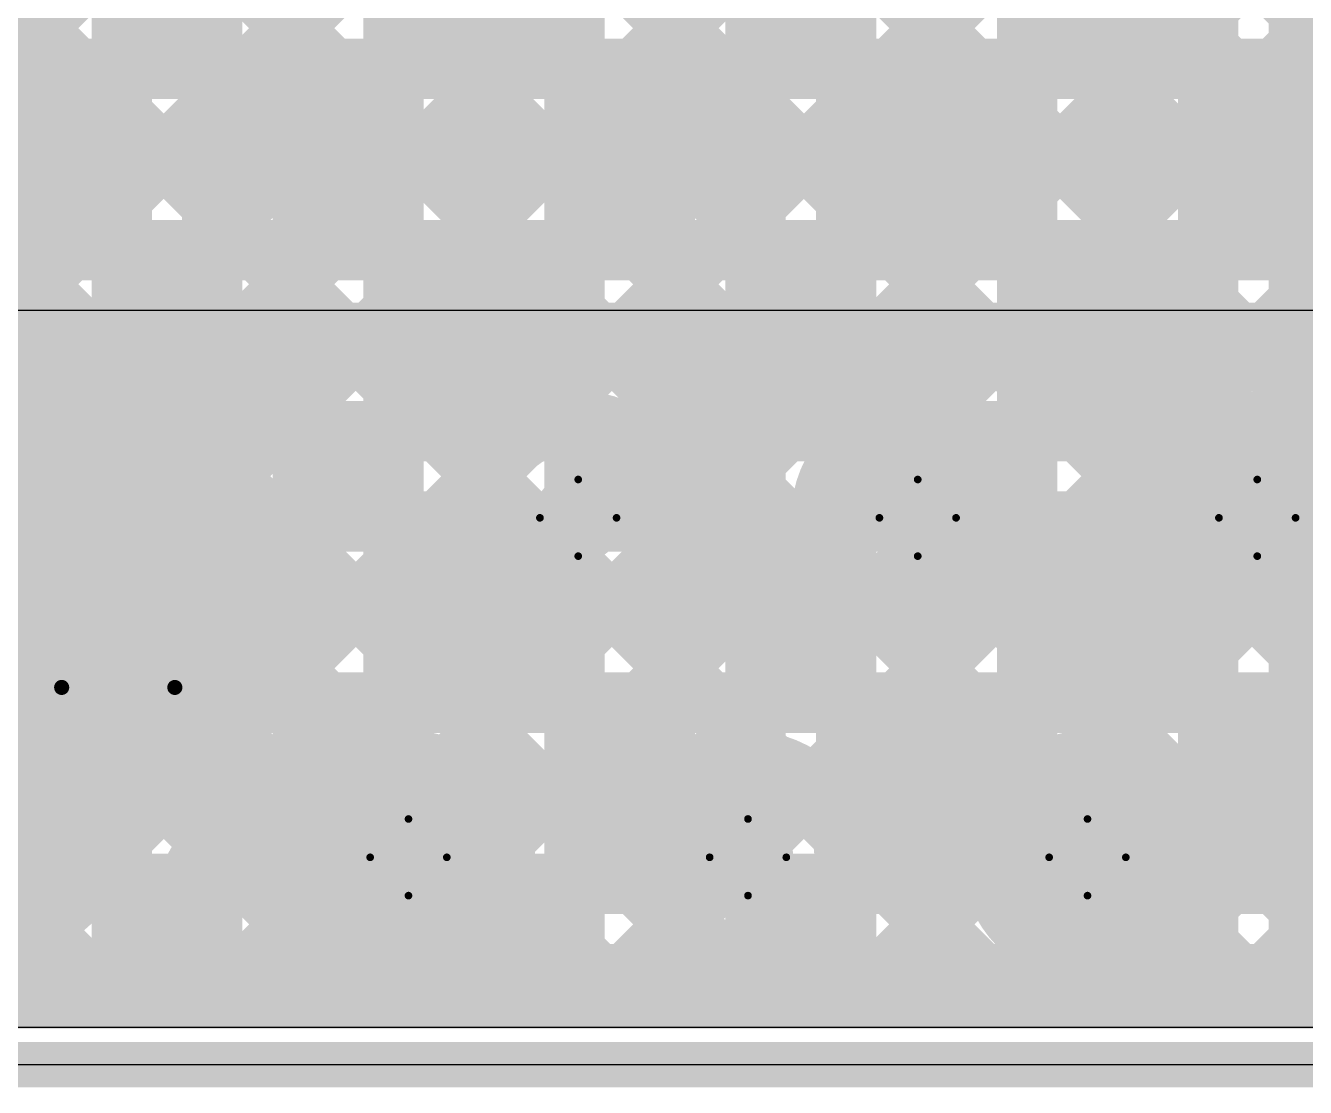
# Model space of a CAD drawing. Header units: millimetres. Extents: x 13 to 259, y -2 to 326.
# Drawn here: x 98.36 to 106.84, y 67.65 to 74.69 of the extents above; entities that cross this region are included whole.
import ezdxf

# ---------------------------------------------------------------- set-up
doc = ezdxf.new("R2010")
doc.units = ezdxf.units.MM
for name, color, linetype in [('BottomLayer', 5, 'Continuous'), ('BottomSolder', 6, 'Continuous'), ('ConnectLayer', 7, 'Continuous'), ('DrillDrawing', 1, 'Continuous'), ('Mechanical14', 56, 'Continuous'), ('Mechanical34', 56, 'Continuous'), ('Mechanical9', 56, 'Continuous'), ('MidLayer1', 16, 'Continuous'), ('MidLayer2', 76, 'Continuous'), ('MidLayer3', 90, 'Continuous'), ('MidLayer4', 156, 'Continuous'), ('MidLayer5', 130, 'Continuous'), ('MidLayer6', 216, 'Continuous'), ('MultiLayer', 9, 'Continuous'), ('TopLayer', 1, 'Continuous'), ('TopSolder', 216, 'Continuous')]:
    doc.layers.add(name, color=color, linetype=linetype)

# ---------------------------------------------------------------- blocks, each defined once
blk = doc.blocks.new('MTG240_400_175')
at = {"layer": 'BottomLayer', "const_width": 2}
blk.add_lwpolyline([(-1, 0, 1), (1, 0, 1)], format="xyb", close=True, dxfattribs=at)
at = {"layer": 'BottomSolder', "const_width": 2.1016}
blk.add_lwpolyline([(-1.0508, 0, 1), (1.0508, 0, 1)], format="xyb", close=True, dxfattribs=at)
at = {"layer": 'MidLayer1', "const_width": 2}
blk.add_lwpolyline([(-1, 0, 1), (1, 0, 1)], format="xyb", close=True, dxfattribs=at)
at = {"layer": 'MidLayer2', "const_width": 2}
blk.add_lwpolyline([(-1, 0, 1), (1, 0, 1)], format="xyb", close=True, dxfattribs=at)
at = {"layer": 'MidLayer3', "const_width": 2}
blk.add_lwpolyline([(-1, 0, 1), (1, 0, 1)], format="xyb", close=True, dxfattribs=at)
at = {"layer": 'MidLayer4', "const_width": 2}
blk.add_lwpolyline([(-1, 0, 1), (1, 0, 1)], format="xyb", close=True, dxfattribs=at)
at = {"layer": 'MidLayer5', "const_width": 2}
blk.add_lwpolyline([(-1, 0, 1), (1, 0, 1)], format="xyb", close=True, dxfattribs=at)
at = {"layer": 'MidLayer6', "const_width": 2}
blk.add_lwpolyline([(-1, 0, 1), (1, 0, 1)], format="xyb", close=True, dxfattribs=at)
at = {"layer": 'MultiLayer', "const_width": 2}
blk.add_lwpolyline([(-1, 0, 1), (1, 0, 1)], format="xyb", close=True, dxfattribs=at)
at = {"layer": 'TopLayer', "const_width": 2}
blk.add_lwpolyline([(-1, 0, 1), (1, 0, 1)], format="xyb", close=True, dxfattribs=at)
at = {"layer": 'TopSolder', "const_width": 2.1016}
blk.add_lwpolyline([(-1.0508, 0, 1), (1.0508, 0, 1)], format="xyb", close=True, dxfattribs=at)

msp = doc.modelspace()

# ---------------------------------------------------------------- linework, layer by layer
at = {"layer": 'BottomLayer', "const_width": 0.3}
for points in [[(101.875, 71.425, 1), (102.175, 71.425, 1)], [(104.125, 71.425, 1), (104.425, 71.425, 1)], [(106.375, 71.425, 1), (106.675, 71.425, 1)], [(100.75, 69.175, 1), (101.05, 69.175, 1)], [(103, 69.175, 1), (103.3, 69.175, 1)], [(105.25, 69.175, 1), (105.55, 69.175, 1)]]:
    msp.add_lwpolyline(points, format="xyb", close=True, dxfattribs=at)
at = {"layer": 'ConnectLayer'}
for p, q in [((150.975, 67.8), (67.8, 67.8)), ((151.8, 67.8), (90.525, 67.8))]:
    msp.add_line(p, q, dxfattribs=at)
at = {"layer": 'ConnectLayer', "const_width": 0.4}
for points in [[(99.7316, 70.8816), (132.5598, 103.7099)], [(99.7316, 70.8816), (132.5598, 103.7099)], [(98.6542, 72.3498), (122.0601, 95.7557)], [(98.6542, 72.3498), (122.0601, 95.7557)], [(102.6386, 71.2431), (126.4562, 95.0607)], [(102.6386, 71.2431), (126.4562, 95.0607)], [(103.5853, 69.6442), (121.1917, 87.2506)], [(103.5853, 69.6442), (121.1917, 87.2506)], [(91.9988, 68.24), (105.5588, 81.8)], [(92.8473, 68.24), (106.4073, 81.8)], [(93.6958, 68.24), (107.2558, 81.8)], [(94.5444, 68.24), (108.1044, 81.8)], [(95.3929, 68.24), (108.9529, 81.8)], [(96.2414, 68.24), (109.8014, 81.8)], [(97.09, 68.24), (110.6499, 81.8)], [(97.9385, 68.24), (111.4985, 81.8)], [(98.0877, 81.8), (111.6477, 68.24)], [(98.787, 68.24), (112.347, 81.8)], [(98.9362, 81.8), (112.4962, 68.24)], [(99.6355, 68.24), (113.1955, 81.8)], [(99.7847, 81.8), (113.3447, 68.24)], [(100.4841, 68.24), (114.0441, 81.8)], [(101.3326, 68.24), (114.8926, 81.8)], [(102.1811, 68.24), (115.7411, 81.8)], [(103.0296, 68.24), (116.5896, 81.8)], [(103.8782, 68.24), (117.4382, 81.8)], [(104.7267, 68.24), (118.2867, 81.8)], [(105.5752, 68.24), (119.1352, 81.8)], [(106.4238, 68.24), (119.9838, 81.8)], [(94.9607, 81.5329), (108.2535, 68.24)], [(85.7997, 81.36), (98.9197, 68.24)], [(86.6483, 81.36), (99.7683, 68.24)], [(87.4968, 81.36), (100.6168, 68.24)], [(88.3453, 81.36), (101.4653, 68.24)], [(89.1939, 81.36), (102.3139, 68.24)], [(90.0424, 81.36), (103.1624, 68.24)], [(90.0424, 81.36), (103.1624, 68.24)], [(90.0424, 81.36), (103.1624, 68.24)], [(90.8909, 81.36), (104.0109, 68.24)], [(91.7394, 81.36), (104.8594, 68.24)], [(92.588, 81.36), (101.8961, 72.0519)], [(92.588, 81.36), (101.8961, 72.0519)], [(92.588, 81.36), (105.708, 68.24)], [(93.4365, 81.36), (106.5565, 68.24)], [(94.265, 81.38), (107.405, 68.24)], [(97.8303, 81.2088), (110.7991, 68.24)], [(96.8921, 80.45), (109.1021, 68.24)], [(97.7406, 80.45), (109.9506, 68.24)], [(102.1049, 79.4799), (111.0125, 70.5722)], [(102.1049, 79.4799), (111.0125, 70.5722)], [(98.3998, 68.24), (98.3998, 78.825)], [(98.9998, 68.24), (98.9998, 78.825)], [(99.5998, 68.24), (99.5998, 78.825)], [(100.1998, 68.24), (100.1998, 78.825)], [(100.7998, 68.24), (100.7998, 78.825)], [(101.3998, 68.24), (101.3998, 78.825)], [(101.9998, 68.24), (101.9998, 78.825)], [(102.5998, 68.24), (102.5998, 78.825)], [(103.1998, 68.24), (103.1998, 78.825)], [(103.7998, 68.24), (103.7998, 78.825)], [(104.3998, 68.24), (104.3998, 78.825)], [(104.9998, 68.24), (104.9998, 78.825)], [(105.5998, 68.24), (105.5998, 78.825)], [(106.1998, 68.24), (106.1998, 78.825)], [(106.7998, 68.24), (106.7998, 78.825)], [(97.3086, 72.7013), (102.1835, 77.5762)], [(97.3086, 72.7013), (102.1835, 77.5762)], [(103.2714, 77.4648), (108.6785, 72.0577)], [(103.2714, 77.4648), (108.6785, 72.0577)], [(99.1254, 71.9726), (104.5394, 77.3865)], [(99.1254, 71.9726), (104.5394, 77.3865)], [(101.7045, 77.3346), (109.4299, 69.6092)], [(101.7045, 77.3346), (109.4299, 69.6092)], [(101.6142, 71.9158), (106.9529, 77.2545)], [(101.6142, 71.9158), (106.9529, 77.2545)], [(96.0039, 77.0956), (101.4325, 71.6669)], [(96.0039, 77.0956), (101.4325, 71.6669)], [(104.3082, 72.0641), (109.3898, 77.1458)], [(104.3082, 72.0641), (109.3898, 77.1458)], [(106.7949, 72.0053), (111.842, 77.0523)], [(106.7949, 72.0053), (111.842, 77.0523)], [(101.2821, 76.9085), (106.209, 71.9816)], [(101.2821, 76.9085), (106.209, 71.9816)], [(98.065, 72.6092), (102.3139, 76.8581)], [(98.065, 72.6092), (102.3139, 76.8581)], [(103.0593, 76.8284), (108.1941, 71.6936)], [(103.0593, 76.8284), (108.1941, 71.6936)], [(98.056, 76.7406), (103.7967, 70.9998)], [(98.056, 76.7406), (103.7967, 70.9998)], [(99.4891, 71.4876), (104.8047, 76.8033)], [(99.4891, 71.4876), (104.8047, 76.8033)], [(102.4503, 71.9033), (107.3059, 76.7589)], [(102.4503, 71.9033), (107.3059, 76.7589)], [(95.5348, 76.7161), (102.6619, 69.589)], [(95.5348, 76.7161), (102.6619, 69.589)], [(104.8323, 71.7397), (109.8194, 76.7268)], [(104.8323, 71.7397), (109.8194, 76.7268)], [(100.7495, 76.5926), (105.8858, 71.4563)], [(100.7495, 76.5926), (105.8858, 71.4563)], [(99.1617, 76.4834), (103.7958, 71.8492)], [(99.1617, 76.4834), (103.7958, 71.8492)], [(96.0396, 72.2808), (100.1872, 76.4284)], [(96.0396, 72.2808), (100.1872, 76.4284)], [(100.0802, 76.4134), (104.4541, 72.0394)], [(100.0802, 76.4134), (104.4541, 72.0394)], [(68.24, 74.3999), (134.6135, 74.3999)], [(68.24, 73.7999), (143.2856, 73.7999)], [(68.24, 73.1999), (151.36, 73.1999)], [(68.24, 72.5999), (151.36, 72.5999)], [(68.24, 71.9999), (151.36, 71.9999)], [(99.7944, 70.0959), (101.5343, 71.8358)], [(99.7944, 70.0959), (101.5343, 71.8358)], [(105.9641, 69.4774), (108.2075, 71.7208)], [(105.9641, 69.4774), (108.2075, 71.7208)], [(104.8895, 71.6041), (107.0632, 69.4304)], [(104.8895, 71.6041), (107.0632, 69.4304)], [(68.24, 71.3999), (151.36, 71.3999)], [(101.5303, 69.2862), (103.6359, 71.3918)], [(101.5303, 69.2862), (103.6359, 71.3918)], [(102.6519, 71.2961), (104.7602, 69.1878)], [(102.6519, 71.2961), (104.7602, 69.1878)], [(103.7546, 68.9649), (105.9447, 71.1551)], [(103.7546, 68.9649), (105.9447, 71.1551)], [(98.787, 68.24), (101.5468, 70.9998)], [(98.787, 68.24), (101.5468, 70.9998)], [(105.5752, 68.24), (108.3152, 70.9799)], [(105.5752, 68.24), (108.3152, 70.9799)], [(103.8498, 70.9467), (105.072, 69.7245)], [(103.8498, 70.9467), (105.072, 69.7245)], [(104.6992, 70.9458), (107.405, 68.24)], [(104.6992, 70.9458), (107.405, 68.24)], [(68.24, 70.7999), (151.36, 70.7999)], [(99.7495, 70.8043), (100.7554, 69.7985)], [(99.7495, 70.8043), (100.7554, 69.7985)], [(101.1568, 69.7613), (102.2069, 70.8114)], [(101.1568, 69.7613), (102.2069, 70.8114)], [(102.267, 70.8325), (103.303, 69.7965)], [(102.267, 70.8325), (103.303, 69.7965)], [(102.8094, 69.7168), (103.9603, 70.8677)], [(102.8094, 69.7168), (103.9603, 70.8677)], [(105.4511, 69.813), (106.4302, 70.7921)], [(105.4511, 69.813), (106.4302, 70.7921)], [(106.5563, 70.7858), (107.5371, 69.805)], [(106.5563, 70.7858), (107.5371, 69.805)], [(68.24, 70.1999), (151.36, 70.1999)], [(99.7745, 69.9308), (100.3021, 69.4032)], [(99.7745, 69.9308), (100.3021, 69.4032)], [(68.24, 69.5999), (151.36, 69.5999)], [(101.3326, 68.24), (102.6082, 69.5156)], [(101.3326, 68.24), (102.6082, 69.5156)], [(99.5761, 69.2807), (100.6168, 68.24)], [(99.5761, 69.2807), (100.6168, 68.24)], [(103.7715, 69.328), (104.8594, 68.24)], [(103.7715, 69.328), (104.8594, 68.24)], [(103.8782, 68.24), (104.7621, 69.1239)], [(103.8782, 68.24), (104.7621, 69.1239)], [(101.5235, 69.0304), (102.3139, 68.24)], [(101.5235, 69.0304), (102.3139, 68.24)], [(68.24, 68.9999), (151.36, 68.9999)], [(99.6355, 68.24), (100.3138, 68.9183)], [(99.6355, 68.24), (100.3138, 68.9183)], [(105.9496, 68.847), (106.5565, 68.24)], [(105.9496, 68.847), (106.5565, 68.24)], [(106.4238, 68.24), (107.0759, 68.8922)], [(106.4238, 68.24), (107.0759, 68.8922)], [(99.2463, 68.762), (99.7683, 68.24)], [(99.2463, 68.762), (99.7683, 68.24)], [(102.1811, 68.24), (102.6808, 68.7397)], [(102.1811, 68.24), (102.6808, 68.7397)], [(103.564, 68.6869), (104.0109, 68.24)], [(103.564, 68.6869), (104.0109, 68.24)], [(104.7267, 68.24), (105.0976, 68.611)], [(104.7267, 68.24), (105.0976, 68.611)], [(100.4841, 68.24), (100.7888, 68.5448)], [(100.4841, 68.24), (100.7888, 68.5448)], [(101.1283, 68.5771), (101.4653, 68.24)], [(101.1283, 68.5771), (101.4653, 68.24)], [(103.0296, 68.24), (103.3601, 68.5705)], [(103.0296, 68.24), (103.3601, 68.5705)], [(105.4128, 68.5351), (105.708, 68.24)], [(105.4128, 68.5351), (105.708, 68.24)], [(68.24, 68.3999), (151.36, 68.3999)], [(98.8075, 68.3523), (98.9197, 68.24)], [(98.8075, 68.3523), (98.9197, 68.24)], [(68.24, 68.24), (151.36, 68.24)], [(68.24, 68.24), (151.36, 68.24)], [(98.6373, 68.24), (112.1628, 68.24)], [(98.6373, 68.24), (112.1628, 68.24)]]:
    msp.add_lwpolyline(points, dxfattribs=at)
for points in [[(96.1628, 68.24, -1.714908), (99.803, 70.3)], [(96.1628, 68.24, -1.714908), (99.803, 70.3)], [(99.803, 70.3, -0.263327), (98.6373, 68.24)], [(99.803, 70.3, -0.263327), (98.6373, 68.24)]]:
    msp.add_lwpolyline(points, format="xyb", dxfattribs=at)
at = {"layer": 'ConnectLayer'}
for points, const_width in [([(98.5542, 72.3498, 1), (98.7542, 72.3498, 1)], 0.2), ([(98.5542, 72.3498, 1), (98.7542, 72.3498, 1)], 0.2), ([(102.665, 71.425, 1), (101.385, 71.425, 1)], 0.4), ([(102.665, 71.425, 1), (101.385, 71.425, 1)], 0.4), ([(104.915, 71.425, 1), (103.635, 71.425, 1)], 0.4), ([(104.915, 71.425, 1), (103.635, 71.425, 1)], 0.4), ([(104.2082, 72.0641, 1), (104.4082, 72.0641, 1)], 0.2), ([(104.2082, 72.0641, 1), (104.4082, 72.0641, 1)], 0.2), ([(107.165, 71.425, 1), (105.885, 71.425, 1)], 0.4), ([(107.165, 71.425, 1), (105.885, 71.425, 1)], 0.4), ([(101.7961, 72.0519, 1), (101.9961, 72.0519, 1)], 0.2), ([(101.7961, 72.0519, 1), (101.9961, 72.0519, 1)], 0.2), ([(104.3541, 72.0394, 1), (104.5541, 72.0394, 1)], 0.2), ([(104.3541, 72.0394, 1), (104.5541, 72.0394, 1)], 0.2), ([(106.109, 71.9816, 1), (106.309, 71.9816, 1)], 0.2), ([(106.109, 71.9816, 1), (106.309, 71.9816, 1)], 0.2), ([(106.6949, 72.0053, 1), (106.8949, 72.0053, 1)], 0.2), ([(106.6949, 72.0053, 1), (106.8949, 72.0053, 1)], 0.2), ([(99.0254, 71.9726, 1), (99.2254, 71.9726, 1)], 0.2), ([(99.0254, 71.9726, 1), (99.2254, 71.9726, 1)], 0.2), ([(101.5142, 71.9158, 1), (101.7142, 71.9158, 1)], 0.2), ([(101.5142, 71.9158, 1), (101.7142, 71.9158, 1)], 0.2), ([(102.3503, 71.9033, 1), (102.5503, 71.9033, 1)], 0.2), ([(102.3503, 71.9033, 1), (102.5503, 71.9033, 1)], 0.2), ([(101.4343, 71.8358, 1), (101.6343, 71.8358, 1)], 0.2), ([(101.4343, 71.8358, 1), (101.6343, 71.8358, 1)], 0.2), ([(103.6958, 71.8492, 1), (103.8958, 71.8492, 1)], 0.2), ([(103.6958, 71.8492, 1), (103.8958, 71.8492, 1)], 0.2), ([(104.7323, 71.7397, 1), (104.9323, 71.7397, 1)], 0.2), ([(104.7323, 71.7397, 1), (104.9323, 71.7397, 1)], 0.2), ([(101.3325, 71.6669, 1), (101.5325, 71.6669, 1)], 0.2), ([(101.3325, 71.6669, 1), (101.5325, 71.6669, 1)], 0.2), ([(104.7895, 71.6041, 1), (104.9895, 71.6041, 1)], 0.2), ([(104.7895, 71.6041, 1), (104.9895, 71.6041, 1)], 0.2), ([(99.3891, 71.4876, 1), (99.5891, 71.4876, 1)], 0.2), ([(99.3891, 71.4876, 1), (99.5891, 71.4876, 1)], 0.2), ([(101.285, 71.425, 1), (101.485, 71.425, 1)], 0.2), ([(101.285, 71.425, 1), (101.485, 71.425, 1)], 0.2), ([(102.565, 71.425, 1), (102.765, 71.425, 1)], 0.2), ([(102.565, 71.425, 1), (102.765, 71.425, 1)], 0.2), ([(103.535, 71.425, 1), (103.735, 71.425, 1)], 0.2), ([(103.535, 71.425, 1), (103.735, 71.425, 1)], 0.2), ([(103.5359, 71.3918, 1), (103.7359, 71.3918, 1)], 0.2), ([(103.5359, 71.3918, 1), (103.7359, 71.3918, 1)], 0.2), ([(104.815, 71.425, 1), (105.015, 71.425, 1)], 0.2), ([(104.815, 71.425, 1), (105.015, 71.425, 1)], 0.2), ([(105.785, 71.425, 1), (105.985, 71.425, 1)], 0.2), ([(105.785, 71.425, 1), (105.985, 71.425, 1)], 0.2), ([(105.7858, 71.4563, 1), (105.9858, 71.4563, 1)], 0.2), ([(105.7858, 71.4563, 1), (105.9858, 71.4563, 1)], 0.2), ([(102.5386, 71.2431, 1), (102.7386, 71.2431, 1)], 0.2), ([(102.5386, 71.2431, 1), (102.7386, 71.2431, 1)], 0.2), ([(102.5519, 71.2961, 1), (102.7519, 71.2961, 1)], 0.2), ([(102.5519, 71.2961, 1), (102.7519, 71.2961, 1)], 0.2), ([(105.8447, 71.1551, 1), (106.0447, 71.1551, 1)], 0.2), ([(105.8447, 71.1551, 1), (106.0447, 71.1551, 1)], 0.2), ([(101.4468, 70.9998, 1), (101.6468, 70.9998, 1)], 0.2), ([(101.4468, 70.9998, 1), (101.6468, 70.9998, 1)], 0.2), ([(103.6967, 70.9998, 1), (103.8967, 70.9998, 1)], 0.2), ([(103.6967, 70.9998, 1), (103.8967, 70.9998, 1)], 0.2), ([(99.6316, 70.8816, 1), (99.8316, 70.8816, 1)], 0.2), ([(99.6316, 70.8816, 1), (99.8316, 70.8816, 1)], 0.2), ([(103.7498, 70.9467, 1), (103.9498, 70.9467, 1)], 0.2), ([(103.7498, 70.9467, 1), (103.9498, 70.9467, 1)], 0.2), ([(104.5992, 70.9458, 1), (104.7992, 70.9458, 1)], 0.2), ([(104.5992, 70.9458, 1), (104.7992, 70.9458, 1)], 0.2), ([(99.6495, 70.8043, 1), (99.8495, 70.8043, 1)], 0.2), ([(99.6495, 70.8043, 1), (99.8495, 70.8043, 1)], 0.2), ([(102.1069, 70.8114, 1), (102.3069, 70.8114, 1)], 0.2), ([(102.1069, 70.8114, 1), (102.3069, 70.8114, 1)], 0.2), ([(102.167, 70.8325, 1), (102.367, 70.8325, 1)], 0.2), ([(102.167, 70.8325, 1), (102.367, 70.8325, 1)], 0.2), ([(103.8603, 70.8677, 1), (104.0603, 70.8677, 1)], 0.2), ([(103.8603, 70.8677, 1), (104.0603, 70.8677, 1)], 0.2), ([(106.3302, 70.7921, 1), (106.5302, 70.7921, 1)], 0.2), ([(106.3302, 70.7921, 1), (106.5302, 70.7921, 1)], 0.2), ([(106.4563, 70.7858, 1), (106.6563, 70.7858, 1)], 0.2), ([(106.4563, 70.7858, 1), (106.6563, 70.7858, 1)], 0.2), ([(99.703, 70.3, 1), (99.903, 70.3, 1)], 0.2), ([(99.703, 70.3, 1), (99.903, 70.3, 1)], 0.2), ([(99.703, 70.3, 1), (99.903, 70.3, 1)], 0.2), ([(99.703, 70.3, 1), (99.903, 70.3, 1)], 0.2), ([(99.6944, 70.0959, 1), (99.8944, 70.0959, 1)], 0.2), ([(99.6944, 70.0959, 1), (99.8944, 70.0959, 1)], 0.2), ([(99.6745, 69.9308, 1), (99.8745, 69.9308, 1)], 0.2), ([(99.6745, 69.9308, 1), (99.8745, 69.9308, 1)], 0.2), ([(101.54, 69.175, 1), (100.26, 69.175, 1)], 0.4), ([(101.54, 69.175, 1), (100.26, 69.175, 1)], 0.4), ([(100.6554, 69.7985, 1), (100.8554, 69.7985, 1)], 0.2), ([(100.6554, 69.7985, 1), (100.8554, 69.7985, 1)], 0.2), ([(103.79, 69.175, 1), (102.51, 69.175, 1)], 0.4), ([(103.79, 69.175, 1), (102.51, 69.175, 1)], 0.4), ([(103.203, 69.7965, 1), (103.403, 69.7965, 1)], 0.2), ([(103.203, 69.7965, 1), (103.403, 69.7965, 1)], 0.2), ([(106.04, 69.175, 1), (104.76, 69.175, 1)], 0.4), ([(106.04, 69.175, 1), (104.76, 69.175, 1)], 0.4), ([(105.3511, 69.813, 1), (105.5511, 69.813, 1)], 0.2), ([(105.3511, 69.813, 1), (105.5511, 69.813, 1)], 0.2), ([(108.29, 69.175, 1), (107.01, 69.175, 1)], 0.4), ([(108.29, 69.175, 1), (107.01, 69.175, 1)], 0.4), ([(101.0568, 69.7613, 1), (101.2568, 69.7613, 1)], 0.2), ([(101.0568, 69.7613, 1), (101.2568, 69.7613, 1)], 0.2), ([(102.7094, 69.7168, 1), (102.9094, 69.7168, 1)], 0.2), ([(102.7094, 69.7168, 1), (102.9094, 69.7168, 1)], 0.2), ([(104.972, 69.7245, 1), (105.172, 69.7245, 1)], 0.2), ([(104.972, 69.7245, 1), (105.172, 69.7245, 1)], 0.2), ([(103.4853, 69.6442, 1), (103.6853, 69.6442, 1)], 0.2), ([(103.4853, 69.6442, 1), (103.6853, 69.6442, 1)], 0.2), ([(102.5619, 69.589, 1), (102.7619, 69.589, 1)], 0.2), ([(102.5619, 69.589, 1), (102.7619, 69.589, 1)], 0.2), ([(102.5082, 69.5156, 1), (102.7082, 69.5156, 1)], 0.2), ([(102.5082, 69.5156, 1), (102.7082, 69.5156, 1)], 0.2), ([(105.8641, 69.4774, 1), (106.0641, 69.4774, 1)], 0.2), ([(105.8641, 69.4774, 1), (106.0641, 69.4774, 1)], 0.2), ([(100.2021, 69.4032, 1), (100.4021, 69.4032, 1)], 0.2), ([(100.2021, 69.4032, 1), (100.4021, 69.4032, 1)], 0.2), ([(99.4761, 69.2807, 1), (99.6761, 69.2807, 1)], 0.2), ([(99.4761, 69.2807, 1), (99.6761, 69.2807, 1)], 0.2), ([(101.4303, 69.2862, 1), (101.6303, 69.2862, 1)], 0.2), ([(101.4303, 69.2862, 1), (101.6303, 69.2862, 1)], 0.2), ([(103.6715, 69.328, 1), (103.8715, 69.328, 1)], 0.2), ([(103.6715, 69.328, 1), (103.8715, 69.328, 1)], 0.2), ([(104.6602, 69.1878, 1), (104.8602, 69.1878, 1)], 0.2), ([(104.6602, 69.1878, 1), (104.8602, 69.1878, 1)], 0.2), ([(100.16, 69.175, 1), (100.36, 69.175, 1)], 0.2), ([(100.16, 69.175, 1), (100.36, 69.175, 1)], 0.2), ([(101.44, 69.175, 1), (101.64, 69.175, 1)], 0.2), ([(101.44, 69.175, 1), (101.64, 69.175, 1)], 0.2), ([(102.41, 69.175, 1), (102.61, 69.175, 1)], 0.2), ([(102.41, 69.175, 1), (102.61, 69.175, 1)], 0.2), ([(103.69, 69.175, 1), (103.89, 69.175, 1)], 0.2), ([(103.69, 69.175, 1), (103.89, 69.175, 1)], 0.2), ([(104.66, 69.175, 1), (104.86, 69.175, 1)], 0.2), ([(104.66, 69.175, 1), (104.86, 69.175, 1)], 0.2), ([(104.6621, 69.1239, 1), (104.8621, 69.1239, 1)], 0.2), ([(104.6621, 69.1239, 1), (104.8621, 69.1239, 1)], 0.2), ([(105.94, 69.175, 1), (106.14, 69.175, 1)], 0.2), ([(105.94, 69.175, 1), (106.14, 69.175, 1)], 0.2), ([(106.91, 69.175, 1), (107.11, 69.175, 1)], 0.2), ([(106.91, 69.175, 1), (107.11, 69.175, 1)], 0.2), ([(101.4235, 69.0304, 1), (101.6235, 69.0304, 1)], 0.2), ([(101.4235, 69.0304, 1), (101.6235, 69.0304, 1)], 0.2), ([(103.6546, 68.9649, 1), (103.8546, 68.9649, 1)], 0.2), ([(103.6546, 68.9649, 1), (103.8546, 68.9649, 1)], 0.2), ([(100.2138, 68.9183, 1), (100.4138, 68.9183, 1)], 0.2), ([(100.2138, 68.9183, 1), (100.4138, 68.9183, 1)], 0.2), ([(105.8496, 68.847, 1), (106.0496, 68.847, 1)], 0.2), ([(105.8496, 68.847, 1), (106.0496, 68.847, 1)], 0.2), ([(99.1463, 68.762, 1), (99.3463, 68.762, 1)], 0.2), ([(99.1463, 68.762, 1), (99.3463, 68.762, 1)], 0.2), ([(102.5808, 68.7397, 1), (102.7808, 68.7397, 1)], 0.2), ([(102.5808, 68.7397, 1), (102.7808, 68.7397, 1)], 0.2), ([(103.464, 68.6869, 1), (103.664, 68.6869, 1)], 0.2), ([(103.464, 68.6869, 1), (103.664, 68.6869, 1)], 0.2), ([(104.9976, 68.611, 1), (105.1976, 68.611, 1)], 0.2), ([(104.9976, 68.611, 1), (105.1976, 68.611, 1)], 0.2), ([(100.6888, 68.5448, 1), (100.8888, 68.5448, 1)], 0.2), ([(100.6888, 68.5448, 1), (100.8888, 68.5448, 1)], 0.2), ([(101.0283, 68.5771, 1), (101.2283, 68.5771, 1)], 0.2), ([(101.0283, 68.5771, 1), (101.2283, 68.5771, 1)], 0.2), ([(103.2601, 68.5705, 1), (103.4601, 68.5705, 1)], 0.2), ([(103.2601, 68.5705, 1), (103.4601, 68.5705, 1)], 0.2), ([(105.3128, 68.5351, 1), (105.5128, 68.5351, 1)], 0.2), ([(105.3128, 68.5351, 1), (105.5128, 68.5351, 1)], 0.2), ([(98.7075, 68.3523, 1), (98.9075, 68.3523, 1)], 0.2), ([(98.7075, 68.3523, 1), (98.9075, 68.3523, 1)], 0.2), ([(98.2998, 68.24, 1), (98.4998, 68.24, 1)], 0.2), ([(98.5373, 68.24, 1), (98.7373, 68.24, 1)], 0.2), ([(98.5373, 68.24, 1), (98.7373, 68.24, 1)], 0.2), ([(98.5373, 68.24, 1), (98.7373, 68.24, 1)], 0.2), ([(98.5373, 68.24, 1), (98.7373, 68.24, 1)], 0.2), ([(98.687, 68.24, 1), (98.887, 68.24, 1)], 0.2), ([(98.687, 68.24, 1), (98.887, 68.24, 1)], 0.2), ([(98.687, 68.24, 1), (98.887, 68.24, 1)], 0.2), ([(98.8197, 68.24, 1), (99.0197, 68.24, 1)], 0.2), ([(98.8197, 68.24, 1), (99.0197, 68.24, 1)], 0.2), ([(98.8197, 68.24, 1), (99.0197, 68.24, 1)], 0.2), ([(98.8998, 68.24, 1), (99.0998, 68.24, 1)], 0.2), ([(99.4998, 68.24, 1), (99.6998, 68.24, 1)], 0.2), ([(99.5355, 68.24, 1), (99.7355, 68.24, 1)], 0.2), ([(99.5355, 68.24, 1), (99.7355, 68.24, 1)], 0.2), ([(99.5355, 68.24, 1), (99.7355, 68.24, 1)], 0.2), ([(99.6683, 68.24, 1), (99.8683, 68.24, 1)], 0.2), ([(99.6683, 68.24, 1), (99.8683, 68.24, 1)], 0.2), ([(99.6683, 68.24, 1), (99.8683, 68.24, 1)], 0.2), ([(100.0998, 68.24, 1), (100.2998, 68.24, 1)], 0.2), ([(100.3841, 68.24, 1), (100.5841, 68.24, 1)], 0.2), ([(100.3841, 68.24, 1), (100.5841, 68.24, 1)], 0.2), ([(100.3841, 68.24, 1), (100.5841, 68.24, 1)], 0.2), ([(100.5168, 68.24, 1), (100.7168, 68.24, 1)], 0.2), ([(100.5168, 68.24, 1), (100.7168, 68.24, 1)], 0.2), ([(100.5168, 68.24, 1), (100.7168, 68.24, 1)], 0.2), ([(100.6998, 68.24, 1), (100.8998, 68.24, 1)], 0.2), ([(101.2326, 68.24, 1), (101.4326, 68.24, 1)], 0.2), ([(101.2326, 68.24, 1), (101.4326, 68.24, 1)], 0.2), ([(101.2326, 68.24, 1), (101.4326, 68.24, 1)], 0.2), ([(101.2998, 68.24, 1), (101.4998, 68.24, 1)], 0.2), ([(101.3653, 68.24, 1), (101.5653, 68.24, 1)], 0.2), ([(101.3653, 68.24, 1), (101.5653, 68.24, 1)], 0.2), ([(101.3653, 68.24, 1), (101.5653, 68.24, 1)], 0.2), ([(101.8998, 68.24, 1), (102.0998, 68.24, 1)], 0.2), ([(102.0811, 68.24, 1), (102.2811, 68.24, 1)], 0.2), ([(102.0811, 68.24, 1), (102.2811, 68.24, 1)], 0.2), ([(102.0811, 68.24, 1), (102.2811, 68.24, 1)], 0.2), ([(102.2139, 68.24, 1), (102.4139, 68.24, 1)], 0.2), ([(102.2139, 68.24, 1), (102.4139, 68.24, 1)], 0.2), ([(102.2139, 68.24, 1), (102.4139, 68.24, 1)], 0.2), ([(102.4998, 68.24, 1), (102.6998, 68.24, 1)], 0.2), ([(102.9296, 68.24, 1), (103.1296, 68.24, 1)], 0.2), ([(102.9296, 68.24, 1), (103.1296, 68.24, 1)], 0.2), ([(102.9296, 68.24, 1), (103.1296, 68.24, 1)], 0.2), ([(103.0624, 68.24, 1), (103.2624, 68.24, 1)], 0.2), ([(103.0624, 68.24, 1), (103.2624, 68.24, 1)], 0.2), ([(103.0624, 68.24, 1), (103.2624, 68.24, 1)], 0.2), ([(103.0998, 68.24, 1), (103.2998, 68.24, 1)], 0.2), ([(103.6998, 68.24, 1), (103.8998, 68.24, 1)], 0.2), ([(103.7782, 68.24, 1), (103.9782, 68.24, 1)], 0.2), ([(103.7782, 68.24, 1), (103.9782, 68.24, 1)], 0.2), ([(103.7782, 68.24, 1), (103.9782, 68.24, 1)], 0.2), ([(103.9109, 68.24, 1), (104.1109, 68.24, 1)], 0.2), ([(103.9109, 68.24, 1), (104.1109, 68.24, 1)], 0.2), ([(103.9109, 68.24, 1), (104.1109, 68.24, 1)], 0.2), ([(104.2998, 68.24, 1), (104.4998, 68.24, 1)], 0.2), ([(104.6267, 68.24, 1), (104.8267, 68.24, 1)], 0.2), ([(104.6267, 68.24, 1), (104.8267, 68.24, 1)], 0.2), ([(104.6267, 68.24, 1), (104.8267, 68.24, 1)], 0.2), ([(104.7594, 68.24, 1), (104.9594, 68.24, 1)], 0.2), ([(104.7594, 68.24, 1), (104.9594, 68.24, 1)], 0.2), ([(104.7594, 68.24, 1), (104.9594, 68.24, 1)], 0.2), ([(104.8998, 68.24, 1), (105.0998, 68.24, 1)], 0.2), ([(105.4752, 68.24, 1), (105.6752, 68.24, 1)], 0.2), ([(105.4752, 68.24, 1), (105.6752, 68.24, 1)], 0.2), ([(105.4752, 68.24, 1), (105.6752, 68.24, 1)], 0.2), ([(105.4998, 68.24, 1), (105.6998, 68.24, 1)], 0.2), ([(105.608, 68.24, 1), (105.808, 68.24, 1)], 0.2), ([(105.608, 68.24, 1), (105.808, 68.24, 1)], 0.2), ([(105.608, 68.24, 1), (105.808, 68.24, 1)], 0.2), ([(106.0998, 68.24, 1), (106.2998, 68.24, 1)], 0.2), ([(106.3238, 68.24, 1), (106.5238, 68.24, 1)], 0.2), ([(106.3238, 68.24, 1), (106.5238, 68.24, 1)], 0.2), ([(106.3238, 68.24, 1), (106.5238, 68.24, 1)], 0.2), ([(106.4565, 68.24, 1), (106.6565, 68.24, 1)], 0.2), ([(106.4565, 68.24, 1), (106.6565, 68.24, 1)], 0.2), ([(106.4565, 68.24, 1), (106.6565, 68.24, 1)], 0.2), ([(106.6998, 68.24, 1), (106.8998, 68.24, 1)], 0.2)]:
    msp.add_lwpolyline(points, format="xyb", close=True, dxfattribs=dict(at, const_width=const_width))
at = {"layer": 'DrillDrawing', "const_width": 0.0508}
for points in [[(101.771, 71.425), (102.025, 71.679)], [(102.025, 71.679), (102.279, 71.425)], [(104.021, 71.425), (104.275, 71.679)], [(104.275, 71.679), (104.529, 71.425)], [(106.271, 71.425), (106.525, 71.679)], [(106.525, 71.679), (106.779, 71.425)], [(101.771, 71.425), (102.025, 71.171)], [(102.025, 71.171), (102.279, 71.425)], [(104.021, 71.425), (104.275, 71.171)], [(104.275, 71.171), (104.529, 71.425)], [(106.271, 71.425), (106.525, 71.171)], [(106.525, 71.171), (106.779, 71.425)], [(100.646, 69.175), (100.9, 69.429)], [(100.9, 69.429), (101.154, 69.175)], [(102.896, 69.175), (103.15, 69.429)], [(103.15, 69.429), (103.404, 69.175)], [(105.146, 69.175), (105.4, 69.429)], [(105.4, 69.429), (105.654, 69.175)], [(100.646, 69.175), (100.9, 68.921)], [(100.9, 68.921), (101.154, 69.175)], [(102.896, 69.175), (103.15, 68.921)], [(103.15, 68.921), (103.404, 69.175)], [(105.146, 69.175), (105.4, 68.921)], [(105.4, 68.921), (105.654, 69.175)]]:
    msp.add_lwpolyline(points, dxfattribs=at)
at = {"layer": 'DrillDrawing', "const_width": 0.0254}
for points in [[(102.0123, 71.679, 1), (102.0377, 71.679, 1)], [(102.0123, 71.679, 1), (102.0377, 71.679, 1)], [(104.2623, 71.679, 1), (104.2877, 71.679, 1)], [(104.2623, 71.679, 1), (104.2877, 71.679, 1)], [(106.5123, 71.679, 1), (106.5377, 71.679, 1)], [(106.5123, 71.679, 1), (106.5377, 71.679, 1)], [(101.7583, 71.425, 1), (101.7837, 71.425, 1)], [(101.7583, 71.425, 1), (101.7837, 71.425, 1)], [(102.2663, 71.425, 1), (102.2917, 71.425, 1)], [(102.2663, 71.425, 1), (102.2917, 71.425, 1)], [(104.0083, 71.425, 1), (104.0337, 71.425, 1)], [(104.0083, 71.425, 1), (104.0337, 71.425, 1)], [(104.5163, 71.425, 1), (104.5417, 71.425, 1)], [(104.5163, 71.425, 1), (104.5417, 71.425, 1)], [(106.2583, 71.425, 1), (106.2837, 71.425, 1)], [(106.2583, 71.425, 1), (106.2837, 71.425, 1)], [(106.7663, 71.425, 1), (106.7917, 71.425, 1)], [(106.7663, 71.425, 1), (106.7917, 71.425, 1)], [(102.0123, 71.171, 1), (102.0377, 71.171, 1)], [(102.0123, 71.171, 1), (102.0377, 71.171, 1)], [(104.2623, 71.171, 1), (104.2877, 71.171, 1)], [(104.2623, 71.171, 1), (104.2877, 71.171, 1)], [(106.5123, 71.171, 1), (106.5377, 71.171, 1)], [(106.5123, 71.171, 1), (106.5377, 71.171, 1)], [(100.8873, 69.429, 1), (100.9127, 69.429, 1)], [(100.8873, 69.429, 1), (100.9127, 69.429, 1)], [(103.1373, 69.429, 1), (103.1627, 69.429, 1)], [(103.1373, 69.429, 1), (103.1627, 69.429, 1)], [(105.3873, 69.429, 1), (105.4127, 69.429, 1)], [(105.3873, 69.429, 1), (105.4127, 69.429, 1)], [(100.6333, 69.175, 1), (100.6587, 69.175, 1)], [(100.6333, 69.175, 1), (100.6587, 69.175, 1)], [(101.1413, 69.175, 1), (101.1667, 69.175, 1)], [(101.1413, 69.175, 1), (101.1667, 69.175, 1)], [(102.8833, 69.175, 1), (102.9087, 69.175, 1)], [(102.8833, 69.175, 1), (102.9087, 69.175, 1)], [(103.3913, 69.175, 1), (103.4167, 69.175, 1)], [(103.3913, 69.175, 1), (103.4167, 69.175, 1)], [(105.1333, 69.175, 1), (105.1587, 69.175, 1)], [(105.1333, 69.175, 1), (105.1587, 69.175, 1)], [(105.6413, 69.175, 1), (105.6667, 69.175, 1)], [(105.6413, 69.175, 1), (105.6667, 69.175, 1)], [(100.8873, 68.921, 1), (100.9127, 68.921, 1)], [(100.8873, 68.921, 1), (100.9127, 68.921, 1)], [(103.1373, 68.921, 1), (103.1627, 68.921, 1)], [(103.1373, 68.921, 1), (103.1627, 68.921, 1)], [(105.3873, 68.921, 1), (105.4127, 68.921, 1)], [(105.3873, 68.921, 1), (105.4127, 68.921, 1)]]:
    msp.add_lwpolyline(points, format="xyb", close=True, dxfattribs=at)
at = {"layer": 'Mechanical14', "const_width": 0.3}
msp.add_lwpolyline([(94.9, 67.8), (151.8, 67.8)], dxfattribs=at)
at = {"layer": 'Mechanical34', "const_width": 0.1}
for points in [[(81.225, 72.8), (146.8, 72.8)], [(97.4096, 70.3009), (99.3516, 70.3009)], [(68.1746, 67.85), (151.8, 67.85)]]:
    msp.add_lwpolyline(points, dxfattribs=at)
at = {"layer": 'Mechanical34'}
for points, const_width in [([(98.6016, 70.3009, 1), (96.2016, 70.3009, 1)], 0.1), ([(98.5766, 70.3009, 1), (98.6266, 70.3009, 1)], 0.05), ([(99.3266, 70.3009, 1), (99.3766, 70.3009, 1)], 0.05)]:
    msp.add_lwpolyline(points, format="xyb", close=True, dxfattribs=dict(at, const_width=const_width))
at = {"layer": 'Mechanical9', "const_width": 0.1}
msp.add_lwpolyline([(94.9, 67.8), (117.2, 67.8)], dxfattribs=at)
at = {"layer": 'MidLayer1', "const_width": 0.3}
for points in [[(101.875, 71.425, 1), (102.175, 71.425, 1)], [(104.125, 71.425, 1), (104.425, 71.425, 1)], [(106.375, 71.425, 1), (106.675, 71.425, 1)], [(100.75, 69.175, 1), (101.05, 69.175, 1)], [(103, 69.175, 1), (103.3, 69.175, 1)], [(105.25, 69.175, 1), (105.55, 69.175, 1)]]:
    msp.add_lwpolyline(points, format="xyb", close=True, dxfattribs=at)
at = {"layer": 'MidLayer2', "const_width": 0.3}
for points in [[(101.875, 71.425, 1), (102.175, 71.425, 1)], [(104.125, 71.425, 1), (104.425, 71.425, 1)], [(106.375, 71.425, 1), (106.675, 71.425, 1)], [(100.75, 69.175, 1), (101.05, 69.175, 1)], [(103, 69.175, 1), (103.3, 69.175, 1)], [(105.25, 69.175, 1), (105.55, 69.175, 1)]]:
    msp.add_lwpolyline(points, format="xyb", close=True, dxfattribs=at)
at = {"layer": 'MidLayer3', "const_width": 0.3}
for points in [[(101.875, 71.425, 1), (102.175, 71.425, 1)], [(104.125, 71.425, 1), (104.425, 71.425, 1)], [(106.375, 71.425, 1), (106.675, 71.425, 1)], [(100.75, 69.175, 1), (101.05, 69.175, 1)], [(103, 69.175, 1), (103.3, 69.175, 1)], [(105.25, 69.175, 1), (105.55, 69.175, 1)]]:
    msp.add_lwpolyline(points, format="xyb", close=True, dxfattribs=at)
at = {"layer": 'MidLayer4', "const_width": 0.3}
for points in [[(101.875, 71.425, 1), (102.175, 71.425, 1)], [(104.125, 71.425, 1), (104.425, 71.425, 1)], [(106.375, 71.425, 1), (106.675, 71.425, 1)], [(100.75, 69.175, 1), (101.05, 69.175, 1)], [(103, 69.175, 1), (103.3, 69.175, 1)], [(105.25, 69.175, 1), (105.55, 69.175, 1)]]:
    msp.add_lwpolyline(points, format="xyb", close=True, dxfattribs=at)
at = {"layer": 'MidLayer5', "const_width": 0.3}
for points in [[(101.875, 71.425, 1), (102.175, 71.425, 1)], [(104.125, 71.425, 1), (104.425, 71.425, 1)], [(106.375, 71.425, 1), (106.675, 71.425, 1)], [(100.75, 69.175, 1), (101.05, 69.175, 1)], [(103, 69.175, 1), (103.3, 69.175, 1)], [(105.25, 69.175, 1), (105.55, 69.175, 1)]]:
    msp.add_lwpolyline(points, format="xyb", close=True, dxfattribs=at)
at = {"layer": 'MidLayer6', "const_width": 0.3}
for points in [[(101.875, 71.425, 1), (102.175, 71.425, 1)], [(104.125, 71.425, 1), (104.425, 71.425, 1)], [(106.375, 71.425, 1), (106.675, 71.425, 1)], [(100.75, 69.175, 1), (101.05, 69.175, 1)], [(103, 69.175, 1), (103.3, 69.175, 1)], [(105.25, 69.175, 1), (105.55, 69.175, 1)]]:
    msp.add_lwpolyline(points, format="xyb", close=True, dxfattribs=at)
at = {"layer": 'MultiLayer', "const_width": 0.3}
for points in [[(101.875, 71.425, 1), (102.175, 71.425, 1)], [(104.125, 71.425, 1), (104.425, 71.425, 1)], [(106.375, 71.425, 1), (106.675, 71.425, 1)], [(100.75, 69.175, 1), (101.05, 69.175, 1)], [(103, 69.175, 1), (103.3, 69.175, 1)], [(105.25, 69.175, 1), (105.55, 69.175, 1)]]:
    msp.add_lwpolyline(points, format="xyb", close=True, dxfattribs=at)
at = {"layer": 'TopLayer'}
for p, q in [((146.7751, 72.8), (81.225, 72.8)), ((68, 68.05), (151.525, 68.05))]:
    msp.add_line(p, q, dxfattribs=at)
at = {"layer": 'TopLayer', "const_width": 0.3}
for points in [[(101.875, 71.425, 1), (102.175, 71.425, 1)], [(104.125, 71.425, 1), (104.425, 71.425, 1)], [(106.375, 71.425, 1), (106.675, 71.425, 1)], [(100.75, 69.175, 1), (101.05, 69.175, 1)], [(103, 69.175, 1), (103.3, 69.175, 1)], [(105.25, 69.175, 1), (105.55, 69.175, 1)]]:
    msp.add_lwpolyline(points, format="xyb", close=True, dxfattribs=at)

# ---------------------------------------------------------------- block references
msp.add_blockref('MTG240_400_175', (97.4, 70.3))

doc.saveas('drawing.dxf')
